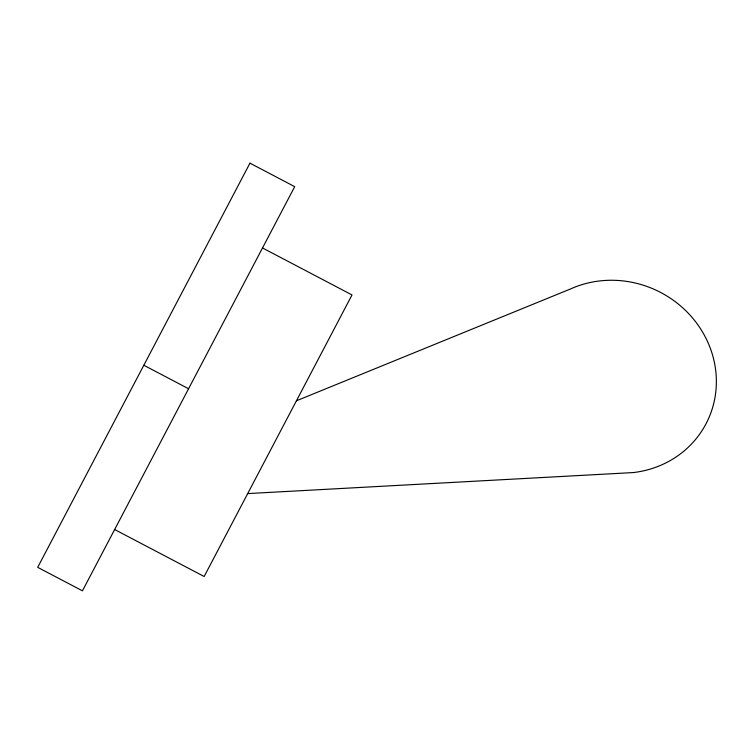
<?xml version="1.0" encoding="UTF-8"?>
<svg xmlns="http://www.w3.org/2000/svg" width="754" height="754" viewBox="0 0 754 754"><rect width="100%" height="100%" fill="white"/><g stroke="black" fill="none" stroke-linecap="round" stroke-linejoin="round"><path stroke-width="1.13" d="M296.435 400.789L570.401 289.008A101.159 95.183 27.6 0 1 711.145 350.591A101.159 95.183 27.6 0 1 633.379 472.56L247.698 493.587M262.505 247.962L352.014 294.946L204.155 576.499L114.646 529.525M143.826 365.256L188.575 388.744M249.951 163.166L37.7 567.347L82.45 590.834L294.71 186.653L249.951 163.166"/></g></svg>
